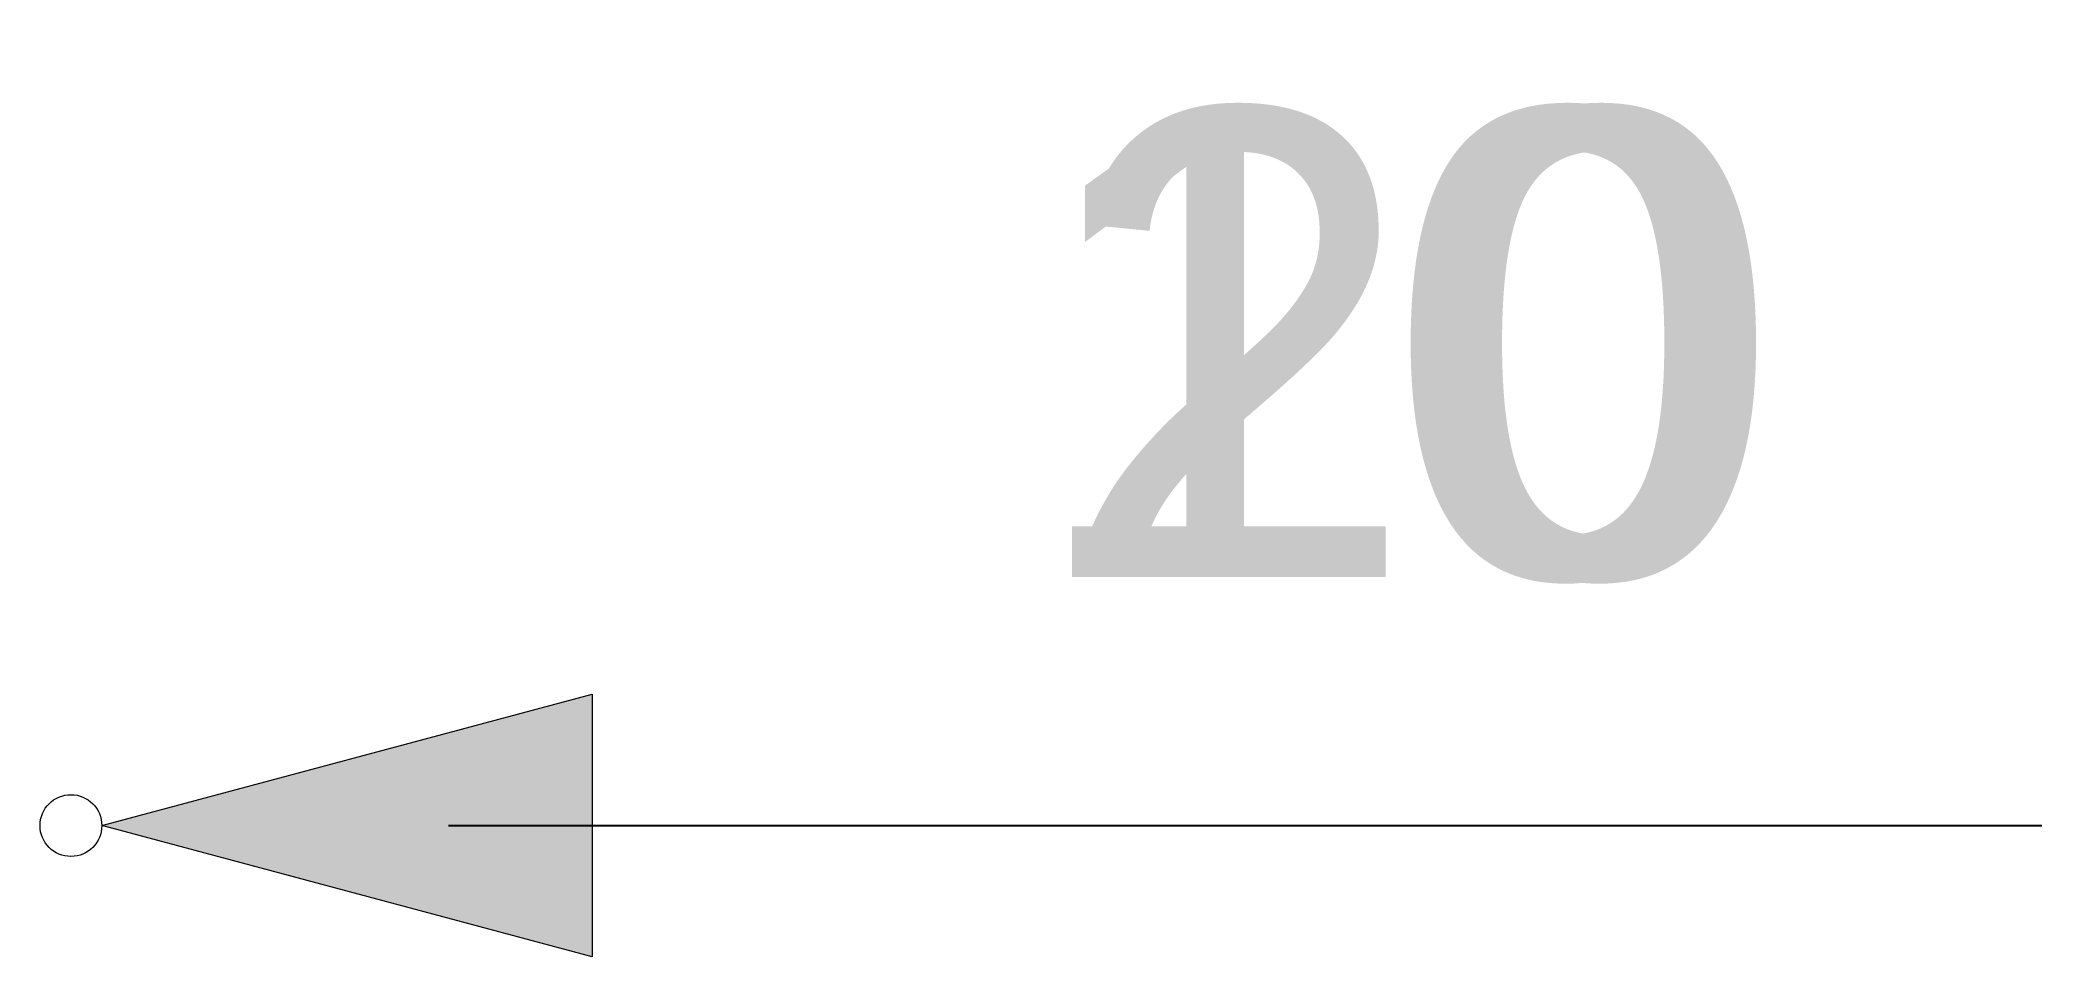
# Model space of a CAD drawing. Header units: millimetres. Extents: x 0 to 648, y -33 to 264.
import ezdxf

# ---------------------------------------------------------------- set-up
doc = ezdxf.new("R2010")
doc.units = ezdxf.units.MM
doc.header["$LTSCALE"] = 50
doc.header["$PDMODE"] = 1
doc.header["$PDSIZE"] = -2
doc.layers.add('Dimension', color=7, linetype='Continuous', lineweight=5)
doc.layers.add('None', color=7, linetype='Continuous', lineweight=5)
doc.styles.add('Arial', font='Arial.ttf')
doc.dimstyles.new('Arch', dxfattribs={"dimtxt": 151.308594, "dimasz": 112.241211, "dimexe": 158.75, "dimexo": 79.375, "dimgap": 79.375, "dimtad": 1, "dimdec": 0, "dimtxsty": 'Arial', "dimblk": 'VW_SLASH', "dimblk1": 'VW_SLASH', "dimblk2": 'VW_SLASH', "dimcen": 0, "dimdle": 79.375, "dimazin": 0, "dimtfac": 1, "dimtdec": 0, "dimtix": 1, "dimtmove": 0, "dimatfit": 0, "dimldrblk": 'VW_FILLEDARROW', "dimfxl": 1, "dimfrac": 2, "dimtolj": 1, "dimarcsym": 0})

# ---------------------------------------------------------------- blocks, each defined once
blk = doc.blocks.new('VW_FILLEDARROW')
at = {"linetype": 'Continuous', "lineweight": 0, "transparency": 16777216}
blk.add_hatch(color=0, dxfattribs=at).paths.add_polyline_path([(-1.4144, 0.379), (0, 0), (-1.4144, -0.379)])
at = {"color": 0, "linetype": 'Continuous', "lineweight": 5, "transparency": 16777216, "flags": 128}
blk.add_lwpolyline([(-1.4144, 0.379), (0, 0), (-1.4144, -0.379)], close=True, dxfattribs=at)
blk = doc.blocks.new('*D1')
at = {"layer": 'Defpoints', "color": 0, "transparency": 33554687}
for p in [(10, 10), (20, 10)]:
    blk.add_point(p, dxfattribs=at)
at = {"layer": 'Dimension', "color": 0, "linetype": 'Continuous', "lineweight": -2, "transparency": 33554687}
blk.add_line((132.24, 10), (626.59, 10), dxfattribs=at)
at = {"layer": 'Dimension', "color": 0, "lineweight": -2, "xscale": 112.2412109375, "yscale": 112.2412109375, "zscale": 112.2412109375, "rotation": 180}
blk.add_blockref('VW_FILLEDARROW', (20, 10), dxfattribs=at)
at = {"layer": 'Dimension', "color": 0, "lineweight": 5, "transparency": 33554687, "insert": (435.54, 165.03), "char_height": 151.309, "attachment_point": 5, "style": 'Arial'}
blk.add_mtext('\\A1;10', dxfattribs=at)
blk = doc.blocks.new('VW_SLASH')
at = {"color": 0, "linetype": 'ByBlock', "lineweight": -2, "transparency": 16777216}
blk.add_line((0.7072, 0), (-1, 0), dxfattribs=at)
at = {"color": 0, "linetype": 'Continuous', "lineweight": 20, "transparency": 16777216, "flags": 128}
blk.add_lwpolyline([(0.5001, 0.5001), (-0.5001, -0.5001)], dxfattribs=at)
blk = doc.blocks.new('*D2')
at = {"layer": 'Defpoints', "color": 0, "transparency": 33554687}
for p in [(0, 10), (20, 10)]:
    blk.add_point(p, dxfattribs=at)
at = {"layer": 'Dimension', "color": 0, "linetype": 'Continuous', "lineweight": -2, "transparency": 33554687}
blk.add_line((132.24, 10), (648.21, 10), dxfattribs=at)
at = {"layer": 'Dimension', "color": 0, "lineweight": -2, "xscale": 112.2412109375, "yscale": 112.2412109375, "zscale": 112.2412109375, "rotation": 180}
blk.add_blockref('VW_FILLEDARROW', (20, 10), dxfattribs=at)
at = {"layer": 'Dimension', "color": 0, "lineweight": 5, "transparency": 33554687, "insert": (446.35, 165.03), "char_height": 151.309, "attachment_point": 5, "style": 'Arial'}
blk.add_mtext('\\A1;20', dxfattribs=at)

msp = doc.modelspace()

# ---------------------------------------------------------------- wipeouts: each hides what was drawn before it
at = {"color": 255, "linetype": 'Continuous', "lineweight": 5, "transparency": 33554687}
msp.add_wipeout([(10, 0), (9.02, 0.05), (8.05, 0.19), (7.1, 0.43), (6.17, 0.76), (5.29, 1.18), (4.44, 1.69), (3.66, 2.27), (2.93, 2.93), (2.27, 3.66), (1.69, 4.44), (1.18, 5.29), (0.76, 6.17), (0.43, 7.1), (0.19, 8.05), (0.05, 9.02), (0, 10), (0.05, 10.98), (0.19, 11.95), (0.43, 12.9), (0.76, 13.83), (1.18, 14.71), (1.69, 15.56), (2.27, 16.34), (2.93, 17.07), (3.66, 17.73), (4.44, 18.31), (5.29, 18.82), (6.17, 19.24), (7.1, 19.57), (8.05, 19.81), (9.02, 19.95), (10, 20), (10.98, 19.95), (11.95, 19.81), (12.9, 19.57), (13.83, 19.24), (14.71, 18.82), (15.56, 18.31), (16.34, 17.73), (17.07, 17.07), (17.73, 16.34), (18.31, 15.56), (18.82, 14.71), (19.24, 13.83), (19.57, 12.9), (19.81, 11.95), (19.95, 10.98), (20, 10), (19.95, 9.02), (19.81, 8.05), (19.57, 7.1), (19.24, 6.17), (18.82, 5.29), (18.31, 4.44), (17.73, 3.66), (17.07, 2.93), (16.34, 2.27), (15.56, 1.69), (14.71, 1.18), (13.83, 0.76), (12.9, 0.43), (11.95, 0.19), (10.98, 0.05)], dxfattribs=at).dxf.layer = 'None'

# ---------------------------------------------------------------- next in the draw order: linework, layer by layer
at = {"layer": 'None', "color": 7, "linetype": 'Continuous', "lineweight": 5, "transparency": 33554687}
msp.add_ellipse((10, 10), major_axis=(10, 0), ratio=1, dxfattribs=at)

# ---------------------------------------------------------------- next in the draw order: dimensions: what is measured, and where the dimension line sits
at = {"layer": 'Dimension', "color": 7, "linetype": 'Continuous', "lineweight": 5, "transparency": 33554687}
dim = msp.add_diameter_dim_2p(p1=(0, 10), p2=(20, 10), dimstyle='Arch', override={"dimpost": '<>', "dimtxsty": 'Arial', "dimblk": 'VW_FILLEDARROW', "dimse1": 1, "dimse2": 1, "dimtix": 0, "dimtofl": 0, "dimatfit": 0}, dxfattribs=at)
dim.commit()
dim.dimension.update_dxf_attribs({"geometry": '*D2', "text_midpoint": (446.35, 10), "dimtype": 163})
dim = msp.add_radius_dim(center=(10, 10), mpoint=(20, 10), dimstyle='Arch', override={"dimpost": '<>', "dimtxsty": 'Arial', "dimblk": 'VW_FILLEDARROW', "dimse1": 1, "dimse2": 1, "dimtix": 0, "dimtofl": 0, "dimatfit": 0}, dxfattribs=at)
dim.commit()
dim.dimension.update_dxf_attribs({"geometry": '*D1', "text_midpoint": (435.54, 10), "dimtype": 164})

doc.saveas('drawing.dxf')
